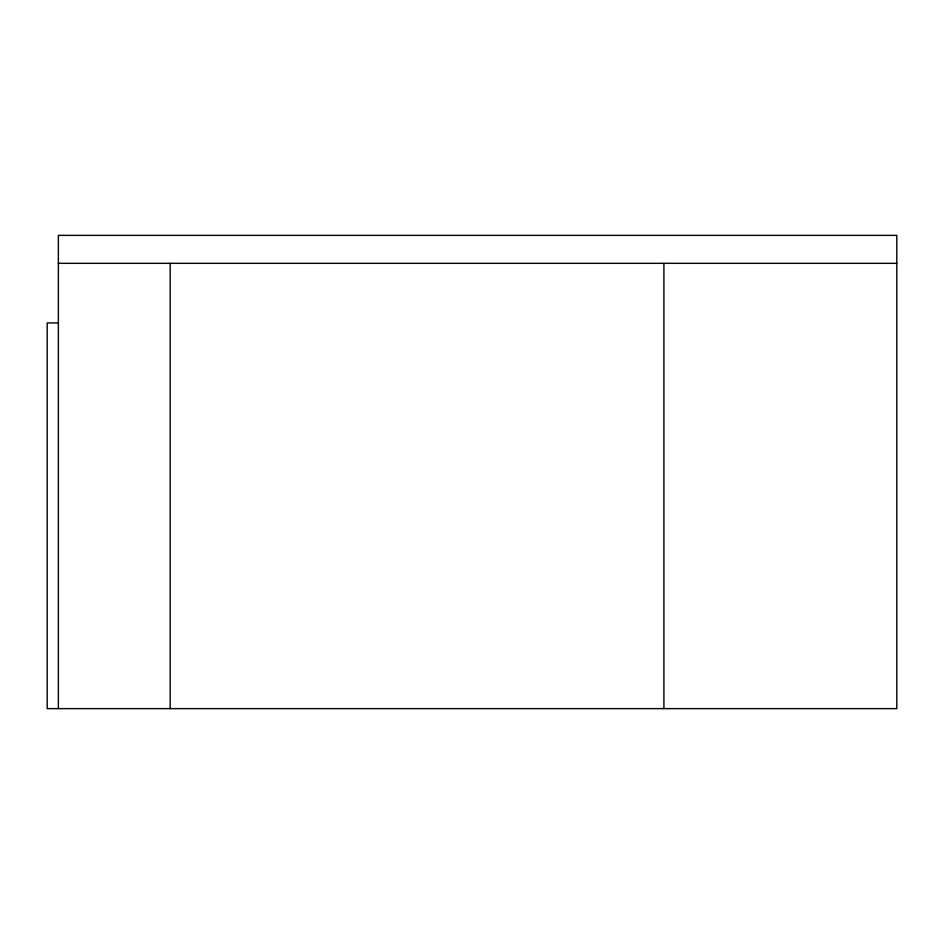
<?xml version="1.0" encoding="UTF-8"?>
<svg xmlns="http://www.w3.org/2000/svg" width="944" height="944" viewBox="0 0 944 944"><rect width="100%" height="100%" fill="white"/><g stroke="black" fill="none" stroke-linecap="round" stroke-linejoin="round"><path stroke-width="1.42" d="M58.375 263.329L896.8 263.329M58.375 322.942L47.2 322.942L47.2 708.625L896.8 708.625L896.8 235.375L58.375 235.375L58.375 708.625M663.903 263.329L663.903 708.625M170.168 263.329L170.168 708.625"/></g></svg>
